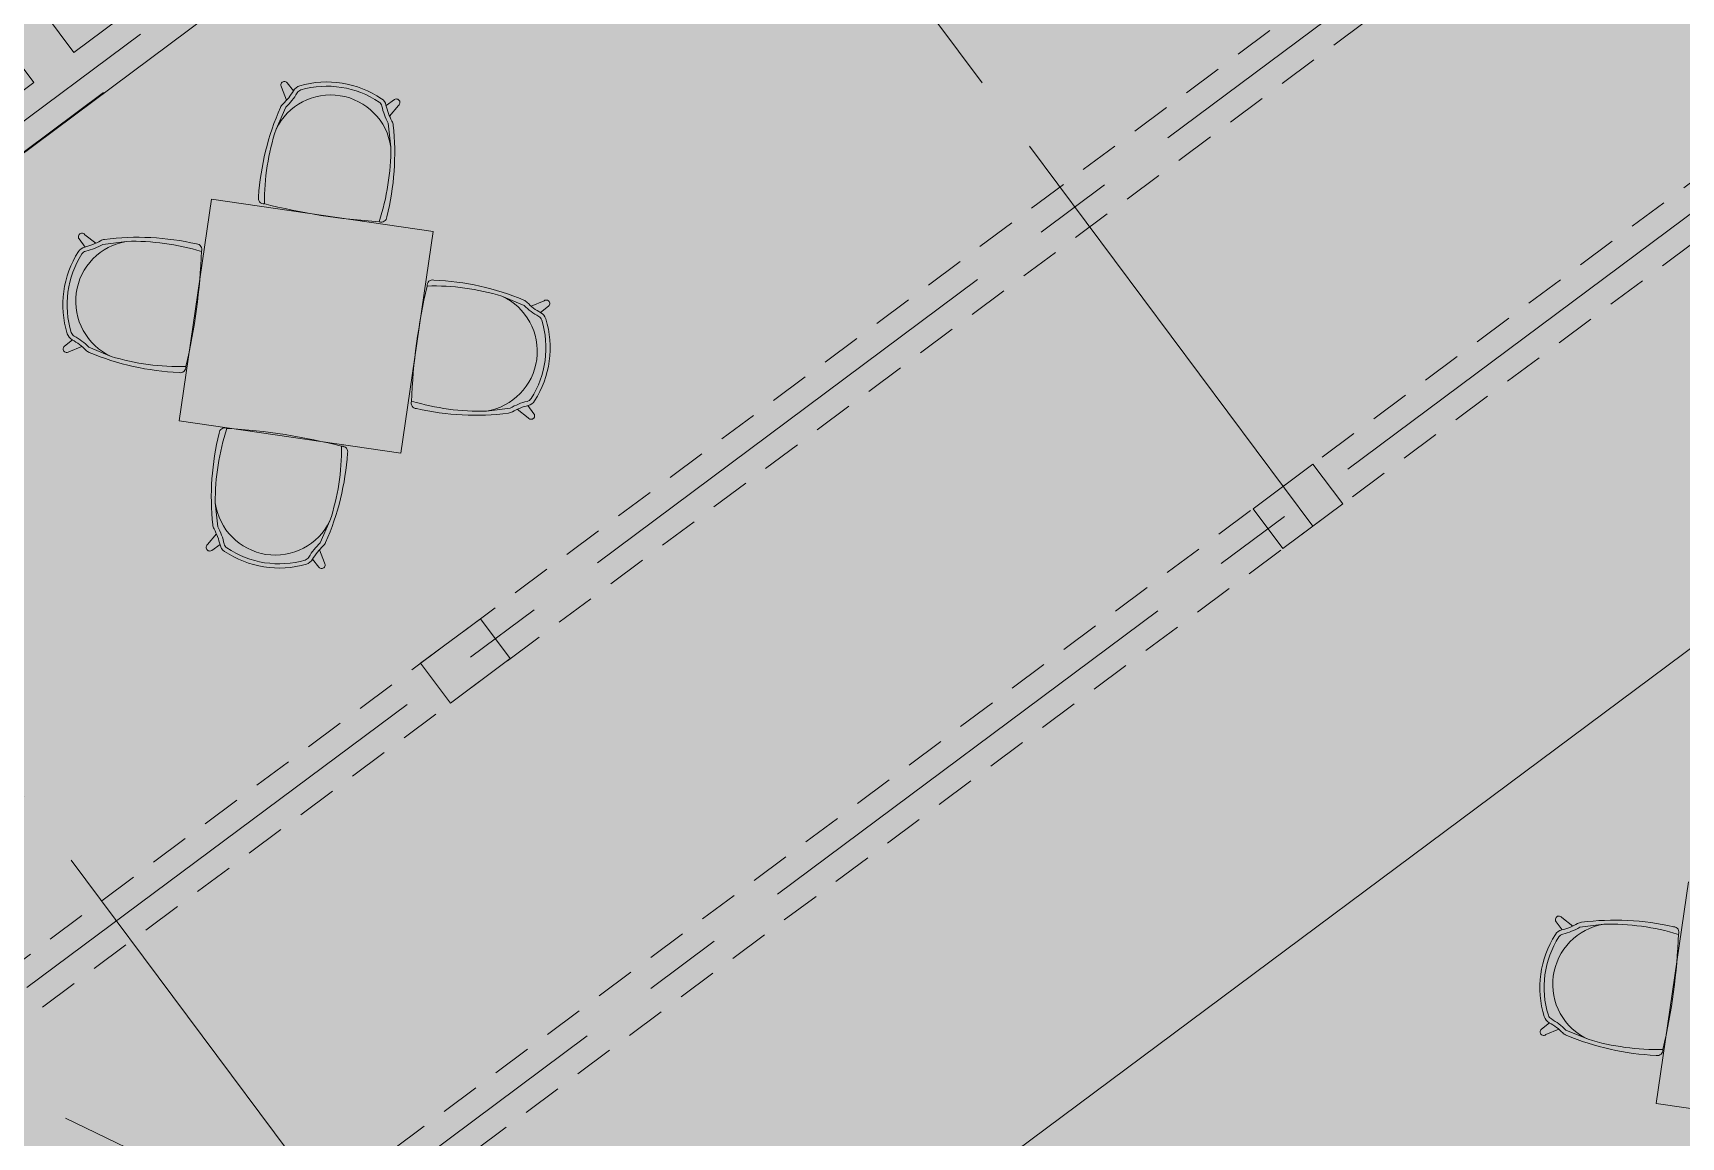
# Model space of a CAD drawing. Header units: metres. Extents: x -466 to 1322, y -1072 to 50.
# Drawn here: x 25.07 to 31.69, y -195.68 to -191.25 of the extents above; entities that cross this region are included whole.
import ezdxf

# ---------------------------------------------------------------- set-up
doc = ezdxf.new("R2010")
doc.units = ezdxf.units.M
for name, pattern in [('B1 P BAJA$0$HIDDEN', [9.524999999999999, 6.35, -3.175]), ('CENTER2', [28.575000000000003, 19.05, -3.175, 3.175, -3.175]), ('Hidden 1_16_', [0.00238125, 0.0015875, -0.0007937500000000001])]:
    doc.linetypes.add(name, pattern=pattern)
for name, color, linetype, lineweight in [('A - Hatch muros', 4, 'Continuous', 0), ('A - PROY', 250, 'B1 P BAJA$0$HIDDEN', 0), ('A-EJES', 61, 'CENTER2', 0), ('A-MUEBLES', 5, 'Continuous', 0), ('A-MURO INT', 4, 'Continuous', 0)]:
    doc.layers.add(name, color=color, linetype=linetype, lineweight=lineweight)
for name, color, linetype, lineweight, true_color in [('Hatch Exterior', 7, 'Continuous', 0, 0xa99b89), ('Hatch Interior', 7, 'Continuous', 0, 0xaf6350), ('Hatch jardín', 7, 'Continuous', 0, 0x6c9a77)]:
    doc.layers.add(name, color=color, linetype=linetype, lineweight=lineweight, true_color=true_color)

msp = doc.modelspace()

# ---------------------------------------------------------------- hatches: boundary and pattern name
at = {"layer": 'A - Hatch muros'}
h = msp.add_hatch(color=256, dxfattribs=at)
h.dxf.hatch_style = 1
h.paths.add_polyline_path([(14.61965897385551, -194.8735621690553), (9.711806740487134, -198.5317105458091), (9.914802194550987, -198.629849620881), (14.73918291239693, -195.0339181109957)])
h.paths.add_polyline_path([(18.14652137060386, -194.3650404182154), (16.54296195120133, -195.5602798036298), (15.52700847359915, -194.1972542971378), (15.36665253165893, -194.3167782356791), (17.45832145613394, -197.1230072196336), (13.26422718660297, -200.2491443595668), (13.46722264066648, -200.3472834346385), (17.73820133661559, -197.1638392230323), (16.66248588974275, -195.72063574557), (18.26604530914528, -194.5253963601556), (19.34176075601818, -195.9685998376181), (21.54665495848764, -194.3251456837359), (21.42713101994616, -194.1647897417956), (19.38259275941709, -195.6887199571363), (17.41044777348344, -193.042846915122), (20.17658777274369, -190.9810589763445), (22.26825669721865, -193.787287960299), (22.42861263915898, -193.6677640217576), (20.33694371468403, -190.8615350378029), (23.10308371236221, -188.7997470969015), (25.0752286982958, -191.4456201389157), (23.03246372470147, -192.9719294349745), (23.15198766324255, -193.1322853769143), (29.86048781950916, -188.1282936272632), (29.7409638809678, -187.9679376853232), (25.23558464023597, -191.3260962003742), (23.14391571576095, -188.5198672164199), (17.13056789300168, -193.0020149117233)])
at = {"layer": 'A - Hatch muros', "transparency": 33554687}
h = msp.add_hatch(color=256, dxfattribs=at)
h.dxf.hatch_style = 1
h.paths.add_polyline_path([(30.0915582153485, -193.319130627714), (30.332092127864, -193.1398447193719), (30.21256818896936, -192.9794887776952), (29.97203427645385, -193.1587746860373)])
h = msp.add_hatch(color=256, dxfattribs=at)
h.dxf.hatch_style = 1
h.paths.add_polyline_path([(26.74782082614576, -193.9406022198878), (26.98835473866126, -193.7613163115457), (26.86883079976661, -193.6009603698687), (26.62829688725111, -193.7802462782108)])
at = {"layer": 'Hatch Exterior', "transparency": 33554687}
h = msp.add_hatch(color=256, dxfattribs=at)
h.dxf.hatch_style = 1
h.paths.add_polyline_path([(9.711806740487152, -198.5317105458091), (27.180722501615, -206.9771372831333), (29.40053381945588, -202.3855757039371), (51.052897728788, -212.85350946576), (52.92450335605661, -208.9821928498072), (26.32829967416303, -196.1241372734626), (45.64313203111518, -181.7275093218762), (47.49256546267225, -186.1551009685443), (48.75830356946491, -189.1885665303103), (52.20977177116248, -197.4550781457826), (57.23926338636568, -199.3681176041215), (59.56784542232775, -194.4797625943925), (53.76873235850864, -196.7828426917451), (53.69043695055387, -196.7490588357102), (51.88993718448857, -192.1491172302469), (57.72234076340419, -189.8328160165443), (59.56784542232782, -194.4797625943922), (60.68283698259165, -192.1396472481201), (50.46445129237152, -166.4099411838768), (48.88703951903113, -167.5856909912741), (57.00695716267732, -188.0314933489626), (51.15180446686225, -190.3568292222751), (45.60585320854988, -176.3922265884589), (17.73820133661558, -197.1638392230323), (15.52700847359916, -194.1972542971378)])
h.paths.add_polyline_path([(14.61965897385549, -194.8735621690553), (9.711806740487143, -198.5317105458091), (9.914802194550983, -198.629849620881), (14.7391829123969, -195.0339181109957)])
h.paths.add_polyline_path([(22.85925277193768, -204.8879030971875), (24.99201266581394, -200.4764027569877), (29.1334211571567, -202.4785855181717), (27.00066126381063, -206.8900858572747), (26.95990917280475, -206.8595047599238), (27.0426973776997, -206.6882617644442), (27.26777392559173, -206.7970760447067), (29.40053381968902, -202.3855757040499), (24.89900285170143, -200.2092900944824), (22.67919153362408, -204.8008516729776)], flags=17)
edge = h.paths.add_edge_path(flags=16)
edge.add_arc((19.71981130548345, -199.9897411907734), 0.7000000000008382, 36.69961023291148, 118.5177920509789, ccw=False)
edge.add_line((20.28105710227493, -199.5714074058778), (21.64408260876736, -198.5554539282759))
edge.add_arc((19.71981130548384, -199.9897411907725), 2.400000000000081, -235.67933478540283, 36.69961023288391, ccw=False)
edge.add_line((18.36663378675976, -198.0075932137486), (19.38560916013375, -199.3746729620013))
h = msp.add_hatch(color=256, dxfattribs=at)
h.dxf.hatch_style = 1
edge = h.paths.add_edge_path()
edge.add_line((39.01032721427239, -192.1771102802169), (36.49046961455623, -190.162530495138))
edge.add_line((36.49046961455623, -190.162530495138), (28.81673813904228, -195.8822724527652))
edge.add_line((28.81673813904229, -195.8822724527652), (38.04350910454642, -200.342996820936))
edge.add_line((38.04350910454642, -200.342996820936), (39.49911061323352, -198.7757978790245))
edge.add_arc((43.76062661624486, -195.1426887892883), 5.600000026950519, 148.0237487600918, 220.4488898502225, ccw=False)
at = {"layer": 'Hatch Interior', "transparency": 33554687}
h = msp.add_hatch(color=256, dxfattribs=at)
h.dxf.hatch_style = 1
h.paths.add_polyline_path([(8.290838562040534, -197.844737020306), (48.88703951903113, -167.5856909912741), (57.00695716267731, -188.0314933489626), (51.15180446686225, -190.3568292222751), (45.60585320854989, -176.3922265884589), (17.73820133661536, -197.1638392230325), (15.52700847359915, -194.1972542971378), (9.711806740487134, -198.5317105458091)])
h.paths.add_polyline_path([(29.40053381991163, -202.3855757035892), (27.18072250138172, -206.9771372830205), (48.83308640019141, -217.445071040202), (51.052897728788, -212.85350946576)])
h.paths.add_polyline_path([(51.89028429824884, -192.1492806185065), (57.71104213023307, -189.8373032001323), (59.56784542232785, -194.4797625943922), (53.76873235850866, -196.7828426917451), (53.69043695055387, -196.7490588357102)])
h.paths.add_polyline_path([(18.14652137060395, -194.3650404182154), (16.54296195120131, -195.5602798036298), (15.52700847359915, -194.1972542971378), (15.36665253165893, -194.3167782356791), (17.45832145613394, -197.1230072196336), (13.26422718660297, -200.2491443595668), (13.46722264066651, -200.3472834346385), (17.73820133661559, -197.1638392230323), (16.66248588974273, -195.72063574557), (18.26604530914528, -194.5253963601556), (19.34176075601818, -195.9685998376181), (21.46647698751741, -194.3849076530062), (21.34695304897596, -194.2245517110659), (19.22223681747676, -195.8082438956778), (17.2500918315431, -193.1623708536636), (20.17658777274369, -190.9810589763445), (22.26825669721867, -193.787287960299), (22.34843466818879, -193.7275259910284), (20.2567657437138, -190.9212970070737), (23.10308371236218, -188.7997470969015), (25.0752286982958, -191.4456201389157), (23.03246372470147, -192.9719294349745), (23.15198766324255, -193.1322853769143), (29.32293201950031, -188.5289696851821), (29.20340808095898, -188.3686137432421), (25.235584640236, -191.3260962003742), (23.14391571576095, -188.5198672164199), (17.13056789300177, -193.0020149117233)])
h.paths.add_polyline_path([(46.60465094843698, -178.8905422447118), (51.65518320362781, -175.12604495739), (51.73174081229558, -175.3184265599265), (46.84723341932667, -178.9591744759561), (48.16450678083714, -182.289827046493), (53.64790375000416, -180.1121315460612), (53.72202308175787, -180.2978906057665), (48.23862611259091, -182.4755861061983), (51.27082282992947, -190.0943667811914), (56.75421979909652, -187.9166712807596), (56.56270864681196, -187.4547410137689), (56.74858651013591, -187.3809208273285), (57.00695716267731, -188.0314933489626), (51.15180446686225, -190.3568292222751), (43.73311255921473, -171.6767002875602), (28.48208863429505, -183.0443017885696), (27.95905207974147, -183.4341556863733), (8.493834016104614, -197.9428760953779), (8.290838562040534, -197.844737020306), (48.88703951903113, -167.5856909912741), (49.15532743095343, -168.2612349884982), (48.96944956762945, -168.3350551749386), (48.79743456835988, -167.9019245901259), (43.89915590377686, -171.5529371499395), (45.60918430721281, -176.3897436992872)], flags=16)
h.paths.add_polyline_path([(53.69043695055387, -196.7490588357102), (53.76873235850866, -196.7828426917451), (59.56784542232774, -194.4797625943922), (58.53020938077526, -191.8686613040213), (55.55672857125381, -193.0495598995315), (55.63054875769421, -193.2354377628556), (58.6045945719865, -192.0543147793693), (59.49402523588734, -194.2938847310681), (55.66029430372132, -195.8164260768415), (55.5208859062283, -195.8717912166717), (53.82475040339654, -196.5454004179403), (52.93531973949584, -194.3058304662413)], flags=17)
h.paths.add_polyline_path([(55.07852173827632, -190.8841113377052), (55.19964738517774, -190.8382814876554), (55.2481604406355, -190.8154206706872)], flags=16)
h.paths.add_polyline_path([(57.51408216716572, -189.9168684323608), (57.72234076340408, -189.8328160165445), (57.16470717343202, -190.0542765758655)])
h.paths.add_polyline_path([(52.41363575934184, -191.9414578799175), (51.89028429672493, -192.1492806143217), (51.89028429824884, -192.1492806185065)], flags=16)
at = {"layer": 'Hatch jardín', "transparency": 33554687}
h = msp.add_hatch(color=256, dxfattribs=at)
h.dxf.hatch_style = 1
h.paths.add_polyline_path([(35.44702484603187, -189.327345498149), (36.49657364205933, -190.1664400309232), (28.8228421665454, -195.8861819885504), (38.0496131320495, -200.3469063567213), (37.12407456265669, -201.3434037208939), (26.32829967263297, -196.1241372727227)])
h.paths.add_polyline_path([(36.52440685801889, -188.5243010966972), (45.64313203121179, -181.7275093221076), (48.65133701935989, -188.9323740414225), (47.67946484505399, -189.9787572954923), (45.08502725066086, -183.7648948878594), (37.57395565415612, -189.3633956295592)])
edge = h.paths.add_edge_path()
edge.add_line((47.07571970969073, -190.6287901044072), (46.18315310041348, -191.5897876283426))
edge.add_arc((43.7667306104363, -195.146598327541), 4.300000000000006, 55.8086352932787, 132.664003316719)
edge.add_line((40.85262999241871, -191.9846341297567), (39.82821397290249, -191.1656327793518))
edge.add_arc((43.7667306104363, -195.146598327541), 5.600000000000004, 53.779744564251985, 134.6928940457456, ccw=False)
edge = h.paths.add_edge_path()
edge.add_line((39.01643165944418, -192.1810191469756), (40.0408476789604, -193.0000204973805))
edge.add_arc((43.7667306104363, -195.146598327541), 4.299999999999999, 150.0526392872109, 218.4199993227862)
edge.add_line((40.3977812499939, -197.818709890851), (39.50521464071664, -198.7797074147864))
edge.add_arc((43.7667306104363, -195.146598327541), 5.600000000000006, 148.0237485581841, 220.4488900518125, ccw=False)

# ---------------------------------------------------------------- linework, layer by layer
at = {"layer": 'A - PROY', "color": 250, "linetype": 'Hidden 1_16_', "ltscale": 100}
for p, q in [((23.06620564199397, -196.4353095674985), (46.60465094843698, -178.8905422447118)), ((23.44998141030442, -196.3987010622309), (46.67599072302164, -179.0868130456947))]:
    msp.add_line(p, q, dxfattribs=at)
for points in [[(57.22240805661559, -199.1462726404418), (52.36314527094964, -197.2994125734895), (45.72896145086594, -181.4140898770838), (25.94452390432707, -196.1607457779927)], [(57.15135306721169, -199.3332250099929), (52.20977177116248, -197.4550781457826), (45.64313203121179, -181.7275093221076), (45.64313203111163, -181.7275093218789), (26.32829967263297, -196.1241372727227)]]:
    msp.add_lwpolyline(points, dxfattribs=at)
at = {"layer": 'A-EJES', "ltscale": 0.1}
for p, q in [((50.70466171559792, -172.4670232779271), (9.660628893745042, -203.0598681524611)), ((51.77646823305707, -175.1603657036618), (12.50256524032361, -204.4338151984805)), ((45.62641159963636, -181.6152496336963), (14.02503115410968, -205.1698582655358)), ((30.21182517160616, -193.2294876735427), (22.23182035548001, -182.5233378880366)), ((26.36328256504112, -196.0980621985366), (18.38327774891496, -185.3919124130305)), ((52.64353006267339, -208.8741233628257), (12.75272922391594, -189.5887343562235))]:
    msp.add_line(p, q, dxfattribs=at)
at = {"layer": 'A-MUEBLES', "color": 5}
for p, q in [((26.06988978703583, -191.4645794872256), (26.09005771141102, -191.5171902395962)), ((26.11713776781886, -191.4798413463916), (26.09236706176398, -191.4474734578559)), ((26.08676750558976, -191.5449899640375), (26.04759493336621, -191.6335966699926)), ((26.48930550425251, -191.5381148756469), (26.52278435480741, -191.5148676252238)), ((26.53895717122901, -191.538025434468), (26.50367330837781, -191.5819536197355)), ((26.49830868477989, -191.6094285347583), (26.50852261361234, -191.7057681132153)), ((25.78842178782691, -191.9145234563071), (25.65849514860952, -192.8050957826354)), ((26.67899411415516, -192.0444500955246), (25.78842178782691, -191.9145234563071)), ((25.28023204044791, -192.1072452121161), (25.25629031353265, -192.0742594303454)), ((25.27910513013359, -192.0576062545683), (25.32376099294601, -192.0919645192957)), ((25.35134200481292, -192.0967538739246), (25.44744712591626, -192.0845291263795)), ((26.54906747493783, -192.9350224218526), (26.67899411415516, -192.0444500955246)), ((27.04426132410975, -192.341890590501), (26.95485543955829, -192.3045780386312)), ((27.12430157918175, -192.3233363524496), (27.07212372911584, -192.3445991933015)), ((27.11003031497432, -192.3708929193062), (27.14187354415418, -192.3454512833111)), ((25.22974780703345, -192.4805493380384), (25.19790457785365, -192.5059909740335)), ((25.21547654282602, -192.528105904895), (25.26765439289193, -192.5068430640431)), ((25.29551679789802, -192.5095516668437), (25.38492268244954, -192.5468642187132)), ((26.98843611719491, -192.7546883834198), (26.89233099609152, -192.7669131309649)), ((27.06067299187418, -192.7938360027761), (27.01601712906177, -192.7594777380489)), ((27.05954608155992, -192.7441970452285), (27.08348780847524, -192.7771828269993)), ((25.65849514860952, -192.8050957826354), (26.54906747493783, -192.9350224218526)), ((25.81344655393411, -193.2318933526537), (25.80323262510183, -193.135553774197)), ((26.22498773312429, -193.2963319233747), (26.26416030534796, -193.2077252174195)), ((25.77279806748516, -193.3032964529441), (25.8080819303363, -193.2593682676766)), ((25.82244973446166, -193.3032070117654), (25.78897088390664, -193.3264542621882)), ((26.19461747089525, -193.3614805410205), (26.21938817695013, -193.3938484295561)), ((26.24186545167822, -193.3767424001865), (26.22169752730309, -193.3241316478161)), ((31.72118246047432, -194.6587612248878), (31.59125582125694, -195.5493335512161)), ((31.21299271309539, -194.8514829806969), (31.18905098617995, -194.8184971989264)), ((31.21186580278106, -194.8018440231493), (31.25652166559337, -194.8362022878765)), ((31.28410267746034, -194.8409916425056), (31.38020779856362, -194.8287668949605)), ((31.16250847968087, -195.2247871066191), (31.13066525050101, -195.2502287426145)), ((31.14823721547339, -195.2723436734758), (31.20041506553935, -195.2510808326239)), ((31.22827747054549, -195.2537894354244), (31.31768335509696, -195.2911019872942)), ((31.59125582125694, -195.5493335512161), (32.48182814758519, -195.6792601904336))]:
    msp.add_line(p, q, dxfattribs=at)
for centre, radius, start, end in [((26.08110502842334, -191.4559957302931), 0.01412312013887244, 37.11573688937192, 217.4291906637415), ((26.25193978155698, -191.8364930555481), 0.3924585672846327, 56.01015349035448, 106.1917648132367), ((26.26704351395261, -191.7400320728466), 0.2438978771988678, 8.075904086720083, 154.1260142168545), ((26.26704351395261, -191.7400320728466), 0.2438978771988678, 8.075904086720083, 154.1260142168545), ((25.91311141487654, -191.3604024521089), 0.2364157400902943, 313.2522227516944, 329.8630249368312), ((25.91311141487654, -191.3604024521089), 0.2534343848057232, 313.2522227517134, 329.8630249368312), ((26.15436575536421, -191.500460786247), 0.0425466117885733, 106.1917648132367, 149.8630249368312), ((26.15436575536421, -191.500460786247), 0.02552796707314403, 106.1917648132367, 149.8630249368312), ((26.25193978155698, -191.8364930555481), 0.3754399225692032, 56.01015349035448, 106.1917648132367), ((26.4475566534278, -191.5463682271752), 0.04254661178857336, 12.33889336674359, 56.01015349035448), ((27.02856049024729, -191.972946591638), 1.053442587184118, 156.111934741629, 176.3176574147457), ((26.10425955572805, -191.5635831155953), 0.0425466117885733, 133.2522227516945, 156.1119347416361), ((26.4475566534278, -191.5463682271752), 0.02552796707314398, 12.33889336674359, 56.01015349035448), ((26.72007518158483, -191.4867557655846), 0.2534343848057235, 192.3388933667435, 208.9496955966457), ((26.72007518158483, -191.4867557655846), 0.2364157400902938, 192.3388933667435, 208.9496955966531), ((26.53090243603538, -191.5264244102282), 0.01412312013887238, 304.7727276398288, 125.0861814141652), ((26.95310529206853, -191.9288818453222), 0.9524402052027338, 161.9389527970558, 180.2629655079024), ((25.47077957422562, -191.7290313273734), 1.053442587184119, 345.884260888823, 6.089983551842196), ((26.47597056427321, -191.6217851311794), 0.04254661178857337, 6.089983551842196, 28.94969559665306), ((25.55609243975692, -191.7101394306808), 0.9524402052027336, 341.9389527970079, 0.2629655065605389), ((25.99846510735648, -191.9113434804317), 0.02202086124411798, 164.042702130932, 275.7598939838061), ((26.61460225443136, -189.5113729136503), 2.498740218128868, 255.7123712914633, 266.4895470121032), ((26.47040402604836, -191.9852390487274), 0.022020861244118, 246.4420240935829, 358.1592161726385), ((25.48674939350923, -192.3252395463123), 0.2438978771988678, 99.27320624894755, 245.3233163790809), ((25.48674939350923, -192.3252395463123), 0.2438978771988679, 99.27320624894755, 245.3233163790803), ((25.26767494522608, -192.0659016385521), 0.01412312013887244, 35.97002980206236, 216.2834835764298), ((25.22406213189834, -191.8775990853558), 0.2364157400902943, 283.5361955289728, 300.1469977141042), ((25.22406213189834, -191.8775990853558), 0.2534343848057233, 283.5361955289728, 300.146997714078), ((25.36416266609513, -192.1188289219922), 0.04254661178857331, 97.28728572416033, 120.1469977141026), ((25.49238925879729, -193.1215595009587), 1.053442587184119, 77.0815630510539, 97.28728572417306), ((25.47171884513739, -193.0366600145103), 0.9524402052027339, 73.13625495789665, 91.46026766874242), ((25.72765354509926, -192.1167997501955), 0.02202086124411799, 337.6393264819953, 89.35651833486943), ((25.583504913421, -192.3383243956673), 0.3924585672846327, 147.2074556525644, 197.3890669754467), ((25.583504913421, -192.3383243956673), 0.3754399225692032, 147.2074556525644, 197.3890669754467), ((25.28935594661039, -192.1488124912303), 0.04254661178857331, 103.5361955289698, 147.2074556525644), ((25.28935594661039, -192.1488124912303), 0.02552796707314404, 103.5361955289728, 147.2074556525644), ((23.25168565252551, -192.0215805275225), 2.498740218128869, 346.9096734536974, 357.6868491743342), ((26.6761426854016, -192.2612625542838), 0.022020861244118, 75.24000429316217, 186.9571963722233), ((29.08809246948226, -192.8298617298221), 2.498740218128868, 166.9096734536974, 177.6868491743342), ((26.67855568476699, -193.2160607811936), 0.9524402052027336, 73.13625495923546, 91.46026766879122), ((26.6360772215117, -193.2924202530703), 1.053442587184119, 67.30923691395776, 87.51495957697718), ((26.85302872849854, -192.5262027110323), 0.2438978771988678, 279.2732062489476, 65.32331637908031), ((26.85302872849854, -192.5262027110323), 0.2438978771988678, 279.2732062489476, 65.32331637908031), ((27.02603773441484, -192.3597673318573), 0.04254661178857337, 44.4495248691391, 67.30923691395776), ((27.22517993114292, -192.1644153949635), 0.2534343848057235, 224.4495248691574, 241.0603270990534), ((27.22517993114292, -192.1644153949635), 0.2364157400902938, 224.4495248691483, 241.0603270990534), ((27.09019326860039, -192.4085436290975), 0.04254661178857336, 17.38906697544673, 61.06032709905342), ((27.13311780833664, -192.3343697846421), 0.01412312013887238, 308.3130390516306, 128.6264928259691), ((26.75627320858678, -192.5131178616771), 0.3754399225692032, 327.2074556525644, 17.38906697544673), ((26.75627320858678, -192.5131178616771), 0.3924585672846327, 327.2074556525644, 17.38906697544673), ((27.09019326860039, -192.4085436290975), 0.02552796707314398, 17.38906697544673, 61.06032709905342), ((25.24958485340738, -192.4428986282469), 0.04254661178857337, 197.3890669754467, 241.0603270990534), ((25.24958485340738, -192.4428986282469), 0.02552796707314399, 197.3890669754467, 241.0603270990534), ((25.1145981908648, -192.6870268623809), 0.2364157400902938, 44.44952486914828, 61.06032709905342), ((25.1145981908648, -192.6870268623809), 0.2534343848057236, 44.44952486915746, 61.06032709905342), ((25.20666031367119, -192.5170724727025), 0.01412312013887238, 128.3130390516307, 308.626492825969), ((25.31374038759293, -192.4916749254874), 0.04254661178857338, 224.4495248691483, 247.3092369139578), ((25.70370090049613, -191.5590220042743), 1.05344258718412, 247.3092369139578, 267.5149595769739), ((25.66122243724084, -191.635381476151), 0.9524402052027338, 253.1362549592354, 271.4602676687912), ((25.66363543660617, -192.5901797030606), 0.022020861244118, 255.2400042931622, 6.957196372223346), ((26.61212457690851, -192.7346425071491), 0.02202086124411798, 157.6393264819953, 269.3565183348694), ((26.86805927687033, -191.8147822428341), 0.9524402052027338, 253.1362549578966, 271.4602676687424), ((26.84738886321048, -191.7298827563859), 1.053442587184118, 257.0815630510509, 277.287285724173), ((27.11571599010944, -192.9738431719888), 0.2534343848057232, 103.5361955289698, 120.146997714078), ((27.11571599010944, -192.9738431719888), 0.2364157400902943, 103.5361955289728, 120.1469977141041), ((27.05042217539739, -192.7026297661141), 0.02552796707314403, 283.5361955289728, 327.2074556525644), ((27.05042217539739, -192.7026297661141), 0.0425466117885733, 283.5361955289698, 327.2074556525644), ((25.84135121266581, -192.8560828386849), 0.022020861244118, 66.44202409358302, 178.1592161726386), ((26.97561545591265, -192.7326133353524), 0.0425466117885733, 277.2872857241603, 300.1469977141026), ((27.0721031767817, -192.7855406187925), 0.01412312013887244, 215.9700298020624, 36.28348357642984), ((26.8409756644885, -193.1122905600387), 1.053442587184119, 165.884260888823, 186.0899835518422), ((26.75566279895713, -193.1311824567313), 0.9524402052027336, 161.9389527970079, 180.2629655065605), ((25.69715298428281, -195.3299489737619), 2.498740218128868, 75.71237129146333, 86.48954701210315), ((25.28319474846688, -192.8683752957743), 1.053442587184118, 336.111934741629, 356.3176574147457), ((25.35864994664558, -192.9124400420901), 0.9524402052027338, 341.9389527970558, 0.2629655079023908), ((26.31329013135763, -192.9299784069804), 0.02202086124411798, 344.042702130932, 95.75989398380617), ((26.0447117247615, -193.1012898145655), 0.2438978771988678, 188.0759040867201, 334.1260142168546), ((26.0447117247615, -193.1012898145655), 0.2438978771988678, 188.0759040867201, 334.1260142168546), ((25.8357846744409, -193.2195367562329), 0.04254661178857337, 186.0899835518422, 208.9496955966531), ((25.59168005712934, -193.3545661218277), 0.2534343848057235, 12.33889336674359, 28.94969559664566), ((25.59168005712934, -193.3545661218277), 0.2364157400902938, 12.33889336674359, 28.94969559665306), ((26.39864382383769, -193.4809194353033), 0.2534343848057232, 133.2522227517134, 149.8630249368312), ((26.20749568298606, -193.2777387718168), 0.0425466117885733, 313.2522227516944, 336.1119347416361), ((25.78085280267879, -193.3148974771841), 0.01412312013887238, 124.7727276398288, 305.0861814141651), ((25.86419858528637, -193.2949536602371), 0.04254661178857336, 192.3388933667435, 236.0101534903545), ((25.86419858528637, -193.2949536602371), 0.02552796707314398, 192.3388933667435, 236.0101534903545), ((26.05981545715724, -193.004828831864), 0.3924585672846327, 236.0101534903545, 286.1917648132367), ((26.05981545715724, -193.004828831864), 0.3754399225692032, 236.0101534903545, 286.1917648132367), ((26.15738948334979, -193.340861101165), 0.02552796707314403, 286.1917648132367, 329.8630249368312), ((26.15738948334979, -193.340861101165), 0.0425466117885733, 286.1917648132367, 329.8630249368312), ((26.39864382383769, -193.4809194353033), 0.2364157400902943, 133.2522227516945, 149.8630249368312), ((26.23065021029072, -193.3853261571189), 0.01412312013887244, 217.1157368893719, 37.42919066374151), ((31.2004356178735, -194.8101394071329), 0.01412312013887244, 35.97002980206236, 216.2834835764298), ((31.29692333874249, -194.863066690573), 0.04254661178857331, 97.28728572416033, 120.1469977141026), ((31.42514993144482, -195.8657972695397), 1.053442587184119, 77.0815630510539, 97.28728572417306), ((31.51626558606836, -195.0825621642483), 0.3924585672846327, 147.2074556525644, 197.3890669754467), ((31.51626558606836, -195.0825621642483), 0.3754399225692032, 147.2074556525644, 197.3890669754467), ((31.41951006615659, -195.0694773148931), 0.2438978771988678, 99.27320624894755, 245.3233163790809), ((31.41951006615659, -195.0694773148931), 0.2438978771988679, 99.27320624894755, 245.3233163790803), ((31.22211661925775, -194.8930502598113), 0.04254661178857331, 103.5361955289698, 147.2074556525644), ((31.22211661925775, -194.8930502598113), 0.02552796707314404, 103.5361955289728, 147.2074556525644), ((31.1568228045457, -194.6218368539368), 0.2364157400902943, 283.5361955289728, 300.1469977141036), ((31.1568228045457, -194.6218368539368), 0.2534343848057233, 283.5361955289728, 300.146997714078), ((31.40447951778481, -195.7808977830913), 0.9524402052027339, 73.13625495789665, 91.46026766874242), ((29.18444632517293, -194.7658182961035), 2.498740218128869, 346.9096734536974, 357.6868491743342), ((31.66041421774662, -194.8610375187762), 0.02202086124411799, 337.6393264819953, 89.35651833486943), ((31.1823455260548, -195.1871363968279), 0.04254661178857337, 197.3890669754467, 241.0603270990534), ((31.1823455260548, -195.1871363968279), 0.02552796707314399, 197.3890669754467, 241.0603270990534), ((31.04735886351222, -195.4312646309619), 0.2534343848057236, 44.44952486915746, 61.06032709905342), ((31.13942098631856, -195.2613102412835), 0.01412312013887238, 128.3130390516307, 308.626492825969), ((31.04735886351222, -195.4312646309619), 0.2364157400902938, 44.44952486914828, 61.06032709905342), ((31.24650106024029, -195.2359126940681), 0.04254661178857338, 224.4495248691483, 247.3092369139578), ((31.63646157314344, -194.3032597728553), 1.05344258718412, 247.3092369139578, 267.5149595769739), ((31.59398310988814, -194.3796192447318), 0.9524402052027338, 253.1362549592354, 271.4602676687912), ((31.59639610925359, -195.3344174716416), 0.022020861244118, 255.2400042931622, 6.957196372223346)]:
    msp.add_arc(centre, radius, start, end, dxfattribs=at)
at = {"layer": 'A-MURO INT'}
msp.add_line((19.34176075601818, -195.9685998376181), (25.35510858101708, -191.4864521453192), dxfattribs=at)
for points in [[(18.26604530914528, -194.5253963601556), (19.34176075601818, -195.9685998376181), (21.54665495848764, -194.3251456837356), (21.42713101994616, -194.1647897417954), (19.38259275941698, -195.6887199571363), (17.41044777348333, -193.042846915122), (20.17658777274369, -190.9810589763445), (22.26825669721865, -193.787287960299), (22.42861263915893, -193.6677640217576), (20.33694371468391, -190.8615350378029), (23.10308371236221, -188.7997470969015), (25.0752286982958, -191.4456201389157), (23.03246372470147, -192.9719294349743), (23.15198766324255, -193.1322853769141), (29.8604878195091, -188.1282936272632), (29.7409638809678, -187.9679376853232), (25.23558464023597, -191.3260962003742), (23.14391571576095, -188.5198672164199), (17.13056789300168, -193.0020149117233)], [(30.0915582153485, -193.319130627714), (30.332092127864, -193.1398447193719), (30.21256818896936, -192.9794887776952), (29.97203427645385, -193.1587746860373), (30.0915582153485, -193.319130627714)], [(26.74782082614576, -193.9406022198878), (26.98835473866126, -193.7613163115457), (26.86883079976661, -193.6009603698687), (26.62829688725111, -193.7802462782108), (26.74782082614576, -193.9406022198878)]]:
    msp.add_lwpolyline(points, dxfattribs=at)
at = {"layer": 'Hatch jardín'}
msp.add_lwpolyline([(39.01643124177551, -192.1810198160022), (36.49657364205933, -190.1664400309232), (28.8228421665454, -195.8861819885504), (38.04961313204953, -200.3469063567213), (39.50521464073663, -198.7797074148098, -0.3269718039278863), (39.01643165944404, -192.1810191469758)], format="xyb", dxfattribs=at)

doc.saveas('drawing.dxf')
